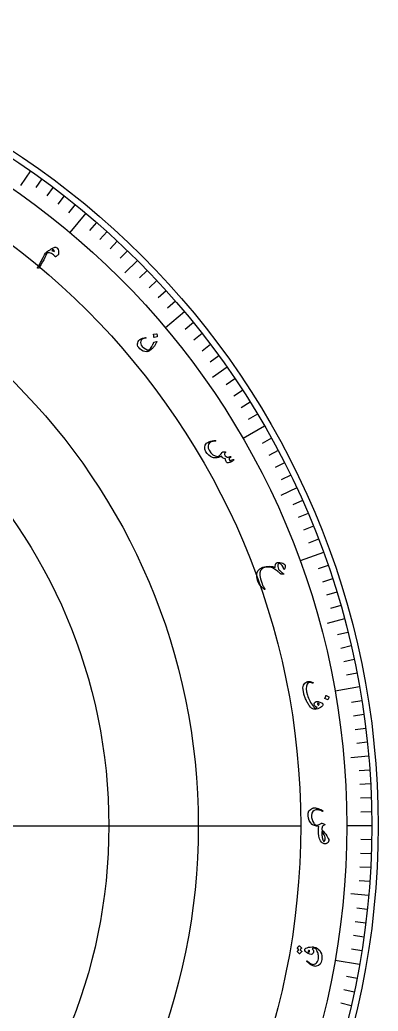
# Model space of a CAD drawing. Header units: millimetres. Extents: x -125 to 125, y -125 to 125.
# Drawn here: x 69.5 to 125, y -28.7 to 125 of the extents above; entities that cross this region are included whole.
import ezdxf

# ---------------------------------------------------------------- set-up
doc = ezdxf.new("R2010")
doc.units = ezdxf.units.MM
for name, color, linetype in [('CUT_OUTER', 1, 'Continuous'), ('ENGRAVE', 7, 'Continuous'), ('ENGRAVE_FINE', 8, 'Continuous'), ('TEXT', 5, 'Continuous')]:
    doc.layers.add(name, color=color, linetype=linetype)

msp = doc.modelspace()

# ---------------------------------------------------------------- linework, layer by layer
at = {"layer": 'CUT_OUTER'}
msp.add_circle((0, 0), 125, dxfattribs=at)
at = {"layer": 'ENGRAVE'}
for points in [[(71.1235, 101.5749), (69.5461, 99.3222)], [(79.7057, 94.9895), (77.2309, 92.0402)], [(87.6812, 87.6812), (85.7367, 85.7367)], [(94.9895, 79.7057), (92.0402, 77.2309)], [(101.5749, 71.1235), (99.3222, 69.5461)], [(107.3872, 62), (104.053, 60.075)], [(112.3822, 52.4047), (109.8898, 51.2425)], [(116.5219, 42.4105), (112.9041, 41.0937)], [(119.7748, 32.0936), (117.1185, 31.3818)], [(122.1162, 21.5324), (118.3247, 20.8638)], [(123.5281, 10.8073), (120.7886, 10.5676)], [(-113, 0), (113, 0)], [(124, 0), (120.15, 0)], [(123.5281, -10.8073), (120.7886, -10.5676)], [(122.1162, -21.5324), (118.3247, -20.8638)]]:
    msp.add_lwpolyline(points, dxfattribs=at)
for radius in [124, 120.15, 113, 83.25]:
    msp.add_circle((0, 0), radius, dxfattribs=at)
at = {"layer": 'ENGRAVE_FINE'}
for points in [[(72.8854, 100.3181), (71.9155, 98.9832)], [(74.6251, 99.0308), (73.6321, 97.7131)], [(76.342, 97.7133), (75.3262, 96.4131)], [(78.0357, 96.3661), (76.9973, 95.0838)], [(81.3513, 93.584), (80.2688, 92.3387)], [(82.9722, 92.15), (81.8681, 90.9238)], [(84.5678, 90.6879), (83.4425, 89.4811)], [(86.1376, 89.1981), (84.9915, 88.0112)], [(89.1981, 86.1376), (88.0112, 84.9915)], [(90.6879, 84.5678), (89.4811, 83.4425)], [(92.15, 82.9722), (90.9238, 81.8681)], [(93.584, 81.3513), (92.3387, 80.2688)], [(96.3661, 78.0357), (95.0838, 76.9973)], [(97.7133, 76.342), (96.4131, 75.3262)], [(99.0308, 74.6251), (97.7131, 73.6321)], [(100.3181, 72.8854), (98.9832, 71.9155)], [(102.8007, 69.3399), (101.4327, 68.4173)], [(103.9952, 67.5352), (102.6113, 66.6366)], [(105.158, 65.71), (103.7587, 64.8356)], [(106.2887, 63.8647), (104.8744, 63.0149)], [(108.4528, 60.1164), (107.0097, 59.3165)], [(109.4855, 58.2145), (108.0286, 57.4398)], [(110.4848, 56.2948), (109.0146, 55.5457)], [(111.4505, 54.358), (109.9675, 53.6347)], [(113.2796, 50.4353), (111.7723, 49.7642)], [(114.1426, 48.4507), (112.6238, 47.806)], [(114.9708, 46.4512), (113.4409, 45.8331)], [(115.764, 44.4376), (114.2236, 43.8463)], [(117.2443, 40.3705), (115.6842, 39.8333)], [(117.931, 38.3181), (116.3618, 37.8082)], [(118.5818, 36.2541), (117.0039, 35.7717)], [(119.1965, 34.179), (117.6104, 33.7242)], [(120.3167, 29.9983), (118.7157, 29.5991)], [(120.8219, 27.8939), (119.2142, 27.5228)], [(121.2903, 25.781), (119.6764, 25.438)], [(121.7218, 23.6603), (120.1021, 23.3455)], [(122.4734, 19.3979), (120.8437, 19.1398)], [(122.7932, 17.2575), (121.1593, 17.0278)], [(123.0757, 15.1118), (121.438, 14.9107)], [(123.3207, 12.9615), (121.6798, 12.7891)], [(123.6979, 8.6498), (122.052, 8.5347)], [(123.8301, 6.4897), (122.1823, 6.4033)], [(123.9245, 4.3275), (122.2755, 4.27)], [(123.9811, 2.1641), (122.3314, 2.1353)], [(123.9811, -2.1641), (122.3314, -2.1353)], [(123.9245, -4.3275), (122.2755, -4.27)], [(123.8301, -6.4897), (122.1823, -6.4033)], [(123.6979, -8.6498), (122.052, -8.5347)], [(123.3207, -12.9615), (121.6798, -12.7891)], [(123.0757, -15.1118), (121.438, -14.9107)], [(122.7932, -17.2575), (121.1593, -17.0278)], [(122.4734, -19.3979), (120.8437, -19.1398)], [(121.7218, -23.6603), (120.1021, -23.3455)], [(121.2903, -25.781), (119.6764, -25.438)], [(120.8219, -27.8939), (119.2142, -27.5228)]]:
    msp.add_lwpolyline(points, dxfattribs=at)
msp.add_circle((0, 0), 97.125, dxfattribs=at)
at = {"layer": 'TEXT'}
for points in [[(74.075, 89.2561), (74.1384, 89.3106), (74.2033, 89.3634), (74.2698, 89.4144), (74.3379, 89.4638), (74.4076, 89.5105), (74.479, 89.5537), (74.5521, 89.5934), (74.627, 89.6295), (74.7734, 89.6859), (74.9025, 89.7173), (75.0143, 89.7235), (75.1086, 89.7048), (75.2214, 89.6393), (75.3129, 89.5282), (75.383, 89.3718), (75.4314, 89.17), (75.4411, 89.1102), (75.449, 89.0503), (75.4549, 88.9903), (75.459, 88.9301), (75.4616, 88.8696), (75.4627, 88.8085), (75.4625, 88.7469), (75.4609, 88.6847), (75.458, 88.6503), (75.4505, 88.6207), (75.4386, 88.5957), (75.4221, 88.5754), (75.3406, 88.5065), (75.2674, 88.4453), (75.2025, 88.3919), (75.1459, 88.3462), (75.0985, 88.3088), (75.0611, 88.2803), (75.0338, 88.2605), (75.0165, 88.2496), (74.9895, 88.2412), (74.965, 88.2426), (74.9429, 88.2538), (74.9232, 88.2747), (74.6555, 88.5746), (74.3695, 88.772), (74.0659, 88.8668), (73.7454, 88.8589), (73.7158, 88.8499), (73.6917, 88.8364), (73.673, 88.8184), (73.6597, 88.7959), (73.5069, 88.4707), (73.3417, 88.1375), (73.1639, 87.796), (72.9737, 87.4464), (72.7043, 86.9871), (72.4893, 86.6741), (72.3291, 86.507), (72.224, 86.4855), (72.2073, 86.5079), (72.2064, 86.5406), (72.2215, 86.5835), (72.2524, 86.6367), (72.324, 86.7416), (72.3955, 86.8533), (72.4669, 86.9718), (72.5382, 87.0972), (72.6096, 87.2287), (72.6815, 87.3658), (72.7537, 87.5083), (72.8263, 87.6565), (73.0695, 88.1534), (73.2744, 88.537), (73.4417, 88.8068), (73.5717, 88.9626), (73.6431, 89.026), (73.7125, 89.0814), (73.7798, 89.1289), (73.8452, 89.1683), (73.9079, 89.2004), (73.9671, 89.2258), (74.0228, 89.2443), (74.075, 89.2561)], [(74.4031, 89.2316), (74.4524, 89.2163), (74.5027, 89.198), (74.5539, 89.1769), (74.6061, 89.1528), (74.6589, 89.126), (74.7122, 89.0967), (74.7659, 89.0649), (74.8201, 89.0306), (74.7954, 89.1402), (74.7647, 89.2236), (74.728, 89.2809), (74.6853, 89.3119), (74.6176, 89.3286), (74.548, 89.3207), (74.4765, 89.2884), (74.4031, 89.2316)], [(90.6827, 75.0552), (90.6434, 74.966), (90.6003, 74.8754), (90.5534, 74.7833), (90.5025, 74.6898), (90.4469, 74.595), (90.3856, 74.499), (90.3187, 74.4017), (90.246, 74.3032), (90.171, 74.2083), (90.093, 74.1186), (90.012, 74.0339), (89.9281, 73.9545), (89.8409, 73.8799), (89.7504, 73.81), (89.6564, 73.7448), (89.5589, 73.6842), (89.4508, 73.6277), (89.344, 73.5839), (89.2385, 73.5527), (89.1343, 73.534), (88.86, 73.5363), (88.5886, 73.6124), (88.3199, 73.7621), (88.0533, 73.9854), (87.8892, 74.1708), (87.7745, 74.3579), (87.7092, 74.547), (87.6934, 74.7383), (87.7267, 74.9209), (87.8021, 75.0919), (87.9197, 75.2512), (88.0796, 75.3987), (88.2736, 75.5262), (88.4823, 75.6227), (88.7056, 75.6881), (88.9436, 75.7221), (88.9745, 75.7216), (88.9972, 75.7149), (89.0115, 75.702), (89.0176, 75.6829), (89.0164, 75.6594), (89.0024, 75.6411), (88.9754, 75.6279), (88.9356, 75.62), (88.6578, 75.5517), (88.4412, 75.4502), (88.2858, 75.3159), (88.1911, 75.1489), (88.1587, 74.964), (88.1895, 74.7683), (88.2832, 74.5617), (88.4399, 74.3437), (88.6721, 74.1164), (88.9223, 73.9497), (89.1911, 73.8436), (89.4785, 73.798), (89.4866, 73.7989), (89.4964, 73.8027), (89.5078, 73.8097), (89.5209, 73.8196), (89.616, 73.9077), (89.7148, 74.0247), (89.8172, 74.1707), (89.9231, 74.3459), (89.9737, 74.4373), (90.0198, 74.5235), (90.0616, 74.6043), (90.0988, 74.6799), (90.1313, 74.7502), (90.1584, 74.8153), (90.1801, 74.8752), (90.1966, 74.9299), (90.2061, 74.9573), (90.2183, 74.9784), (90.2332, 74.9933), (90.2508, 75.002), (90.6446, 75.1255), (90.6711, 75.1283), (90.6863, 75.1176), (90.6901, 75.0932), (90.6827, 75.0552)], [(90.6557, 76.2957), (90.6649, 76.2948), (90.6738, 76.2903), (90.6824, 76.2821), (90.6907, 76.2702), (90.7253, 76.1658), (90.7491, 76.0601), (90.7621, 75.9532), (90.7642, 75.845), (90.7616, 75.8321), (90.756, 75.8227), (90.7474, 75.8169), (90.7359, 75.8145), (90.2771, 75.7515), (90.2641, 75.7525), (90.2548, 75.76), (90.2492, 75.7742), (90.2474, 75.7949), (90.2459, 75.8128), (90.2428, 75.8405), (90.2382, 75.8781), (90.232, 75.9255), (90.2239, 75.9832), (90.2134, 76.0518), (90.2004, 76.1312), (90.185, 76.2214), (90.1841, 76.2344), (90.1867, 76.2434), (90.1926, 76.2484), (90.2019, 76.2494)], [(102.5267, 56.8093), (102.5508, 56.8123), (102.5706, 56.8099), (102.586, 56.802), (102.597, 56.7888), (102.6053, 56.7685), (102.6075, 56.7485), (102.6036, 56.7289), (102.5936, 56.7096), (102.5515, 56.6525), (102.4917, 56.5954), (102.4142, 56.5381), (102.3191, 56.4808), (102.1549, 56.4031), (101.9877, 56.3496), (101.8175, 56.3201), (101.6443, 56.3145), (101.5987, 56.3202), (101.5593, 56.3322), (101.5259, 56.3505), (101.4985, 56.3751), (101.4303, 56.4812), (101.3837, 56.6105), (101.3587, 56.763), (101.3551, 56.9388), (101.1351, 56.9647), (100.9557, 57.0405), (100.8168, 57.1661), (100.718, 57.3419), (100.6202, 57.2937), (100.5245, 57.2502), (100.4311, 57.2112), (100.3399, 57.1767), (100.2504, 57.1465), (100.1619, 57.1202), (100.0746, 57.0978), (99.9884, 57.0793), (99.8261, 57.0579), (99.6631, 57.0609), (99.4994, 57.0882), (99.3351, 57.1398), (99.0141, 57.2959), (98.7357, 57.4954), (98.4995, 57.7386), (98.3051, 58.0258), (98.1527, 58.3887), (98.1157, 58.7258), (98.1945, 59.0378), (98.3895, 59.3249), (98.4765, 59.4005), (98.5898, 59.4725), (98.7293, 59.541), (98.8951, 59.6058), (99.0848, 59.6636), (99.2914, 59.7081), (99.515, 59.7393), (99.7557, 59.757), (99.7718, 59.7565), (99.7855, 59.7523), (99.797, 59.7445), (99.8061, 59.733), (99.8124, 59.7199), (99.8156, 59.7071), (99.8155, 59.6947), (99.8122, 59.6826), (99.8039, 59.6708), (99.7929, 59.662), (99.7795, 59.6562), (99.7635, 59.6534), (99.4467, 59.6243), (99.1988, 59.5791), (99.0199, 59.5179), (98.9098, 59.4413), (98.7232, 59.1787), (98.6432, 58.8945), (98.6696, 58.5884), (98.8021, 58.2601), (99.077, 57.854), (99.3942, 57.5589), (99.7546, 57.3744), (100.1592, 57.3007), (100.3385, 57.4043), (100.5115, 57.5422), (100.6783, 57.7145), (100.8386, 57.9212), (100.8536, 57.9443), (100.8692, 57.9611), (100.8855, 57.9716), (100.9025, 57.9758), (100.9662, 57.9804), (101.0263, 57.9843), (101.0826, 57.9876), (101.1352, 57.9902), (101.1836, 57.9918), (101.2271, 57.9921), (101.2657, 57.9911), (101.2996, 57.9889), (101.3152, 57.9855), (101.3251, 57.9781), (101.329, 57.9666), (101.3272, 57.951), (101.3243, 57.9418), (101.3192, 57.9285), (101.3121, 57.911), (101.303, 57.8894), (101.2914, 57.8641), (101.2771, 57.8358), (101.26, 57.8045), (101.2403, 57.7702), (101.2033, 57.7022), (101.1788, 57.6488), (101.1667, 57.61), (101.1672, 57.5857), (101.2237, 57.4634), (101.3099, 57.3578), (101.4257, 57.2689), (101.5713, 57.1967), (101.6481, 57.1839), (101.7583, 57.1905), (101.902, 57.2166), (102.0792, 57.2621), (102.0961, 57.2664), (102.1126, 57.2659), (102.1287, 57.2609), (102.1446, 57.2511), (102.1571, 57.2406), (102.1659, 57.2288), (102.1711, 57.2157), (102.1725, 57.2012), (102.154, 57.1682), (102.1048, 57.1321), (102.0247, 57.0928), (101.9138, 57.0505), (101.9091, 56.928), (101.9269, 56.81), (101.9672, 56.6965), (102.03, 56.5874), (102.0623, 56.6071), (102.0867, 56.6262), (102.1034, 56.6448), (102.1123, 56.6626), (102.1195, 56.6815), (102.1293, 56.6958), (102.1416, 56.7056), (102.1563, 56.7108)], [(110.5153, 40.5189), (110.5641, 40.4495), (110.5935, 40.3653), (110.6034, 40.2664), (110.5939, 40.1529), (110.5826, 40.0927), (110.5696, 40.0365), (110.5547, 39.9841), (110.5381, 39.9356), (110.52, 39.8912), (110.5008, 39.8508), (110.4805, 39.8145), (110.459, 39.7824), (110.4356, 39.7577), (110.4159, 39.7572), (110.3999, 39.7808), (110.3874, 39.8286), (110.3007, 40.1285), (110.1387, 40.3767), (109.9016, 40.5725), (109.5899, 40.7157), (109.5728, 40.7165), (109.5574, 40.7105), (109.544, 40.6976), (109.5325, 40.6777), (109.4657, 40.4513), (109.4486, 40.227), (109.4813, 40.0048), (109.5636, 39.7843), (109.586, 39.7474), (109.6234, 39.7028), (109.6759, 39.6506), (109.7435, 39.5907), (109.875, 39.4846), (109.9909, 39.3906), (110.0914, 39.3088), (110.1765, 39.2393), (110.2462, 39.1821), (110.3004, 39.1373), (110.3393, 39.1049), (110.3627, 39.085), (110.3867, 39.0532), (110.3835, 39.0303), (110.3531, 39.0165), (110.2956, 39.0117), (110.1389, 39.0157), (110.0197, 39.0254), (109.9383, 39.0408), (109.8945, 39.0619), (109.8112, 39.1454), (109.7182, 39.2318), (109.6154, 39.3212), (109.5029, 39.4134), (109.3807, 39.5084), (109.2487, 39.6062), (109.107, 39.7067), (108.9556, 39.81), (108.6036, 39.9985), (108.2334, 40.1024), (107.8452, 40.1219), (107.4392, 40.0577), (107.2323, 39.9847), (107.0533, 39.8814), (106.9019, 39.748), (106.7781, 39.5847), (106.6558, 39.2472), (106.6458, 38.8146), (106.747, 38.286), (106.9577, 37.6602), (106.9976, 37.5661), (107.0425, 37.4653), (107.0924, 37.3579), (107.1471, 37.2439), (107.2069, 37.1236), (107.272, 36.9975), (107.3424, 36.8654), (107.418, 36.7274), (107.4294, 36.703), (107.4343, 36.6837), (107.4326, 36.6695), (107.4245, 36.6604), (107.367, 36.667), (107.2597, 36.7357), (107.1023, 36.8661), (106.8948, 37.0579), (106.776, 37.1767), (106.6809, 37.2836), (106.6097, 37.3789), (106.5622, 37.4625), (106.4193, 37.7855), (106.3084, 38.0851), (106.2295, 38.3617), (106.1828, 38.6154), (106.1906, 39.1299), (106.3494, 39.5493), (106.6604, 39.8739), (107.1247, 40.103), (107.6517, 40.2384), (108.1454, 40.28), (108.6058, 40.2273), (109.0326, 40.0796), (109.0463, 40.2832), (109.0729, 40.4547), (109.1127, 40.5942), (109.1657, 40.7014), (109.1908, 40.7346), (109.2215, 40.7623), (109.2576, 40.7844), (109.2993, 40.801), (109.4186, 40.8265), (109.5352, 40.8406), (109.6492, 40.8433), (109.7605, 40.8345), (109.995, 40.7887), (110.199, 40.7209), (110.3725, 40.6309), (110.5153, 40.5189)], [(116.4156, 18.9089), (116.4397, 18.8071), (116.417, 18.6984), (116.3476, 18.583), (116.2314, 18.461), (116.0736, 18.3438), (115.8792, 18.2429), (115.6483, 18.1582), (115.3809, 18.0897), (115.2828, 18.0714), (115.1903, 18.0638), (115.1033, 18.0668), (115.0218, 18.0805), (114.8529, 18.1473), (114.6839, 18.2595), (114.5146, 18.4169), (114.3449, 18.6194), (114.2624, 18.7357), (114.1825, 18.8564), (114.1053, 18.9817), (114.0308, 19.1116), (113.9589, 19.2463), (113.8896, 19.3861), (113.8227, 19.5312), (113.7584, 19.6815), (113.6975, 19.8329), (113.6412, 19.9815), (113.5895, 20.1272), (113.5423, 20.27), (113.4999, 20.4105), (113.4626, 20.5489), (113.4305, 20.6852), (113.4034, 20.8196), (113.3448, 21.3901), (113.4141, 21.8312), (113.6128, 22.1438), (113.942, 22.3277), (114.023, 22.3472), (114.117, 22.3607), (114.224, 22.3682), (114.344, 22.3696), (114.4781, 22.3599), (114.6109, 22.336), (114.7425, 22.2979), (114.873, 22.2456), (114.8884, 22.237), (114.9004, 22.2258), (114.909, 22.2119), (114.9142, 22.1954), (114.9151, 22.1787), (114.911, 22.1643), (114.9018, 22.1523), (114.8876, 22.1426), (114.8711, 22.1362), (114.8551, 22.1337), (114.8397, 22.1354), (114.8248, 22.1411), (114.529, 22.2264), (114.2902, 22.2275), (114.1085, 22.1448), (113.9835, 21.9789), (113.8834, 21.6475), (113.8613, 21.2525), (113.9165, 20.7933), (114.0484, 20.269), (114.1232, 20.0419), (114.2091, 19.8162), (114.306, 19.592), (114.414, 19.369), (114.5331, 19.1476), (114.6631, 18.9279), (114.8041, 18.71), (114.9561, 18.4938), (115.0478, 18.3803), (115.1403, 18.2981), (115.2335, 18.2474), (115.3277, 18.2282), (115.386, 18.2558), (115.4377, 18.2929), (115.4825, 18.3394), (115.5207, 18.3954), (115.522, 18.4015), (115.5174, 18.408), (115.5068, 18.4148), (115.4903, 18.4221), (115.3607, 18.4769), (115.2589, 18.5452), (115.1849, 18.627), (115.1387, 18.7225), (115.1062, 18.9053), (115.1364, 19.0553), (115.2294, 19.1725), (115.3854, 19.257), (115.5316, 19.2804), (115.7183, 19.2611), (115.9454, 19.1988), (116.213, 19.0931), (116.2807, 19.0568), (116.3371, 19.0141), (116.382, 18.9647), (116.4156, 18.9089)], [(117.3523, 20.0084), (117.3598, 20.003), (117.3652, 19.9945), (117.3684, 19.983), (117.3696, 19.9685), (117.3467, 19.8604), (117.3138, 19.7568), (117.271, 19.6576), (117.2181, 19.5629), (117.2093, 19.553), (117.1997, 19.5478), (117.1894, 19.547), (117.1783, 19.5509), (116.7504, 19.7299), (116.7397, 19.7374), (116.7355, 19.7487), (116.7379, 19.7637), (116.7468, 19.7825), (116.7545, 19.7988), (116.7658, 19.8244), (116.7809, 19.8593), (116.7995, 19.9035), (116.8217, 19.9576), (116.8473, 20.0224), (116.8762, 20.0977), (116.9085, 20.1838), (116.9144, 20.1954), (116.9211, 20.202), (116.9287, 20.2033), (116.9373, 20.1994)], [(115.7065, 18.7357), (115.7325, 18.7205), (115.7563, 18.7188), (115.7779, 18.7305), (115.7974, 18.7557), (115.8386, 18.8521), (115.8394, 18.9314), (115.7998, 18.9935), (115.7198, 19.0384), (115.697, 19.0422), (115.6776, 19.0407), (115.6617, 19.0338), (115.6494, 19.0216), (115.616, 18.9423), (115.6143, 18.8683), (115.6445, 18.7994), (115.7065, 18.7357)], [(117.3467, -2.2552), (117.3166, -2.4363), (117.2288, -2.5887), (117.0834, -2.7122), (116.8805, -2.8067), (116.8035, -2.8159), (116.7179, -2.8054), (116.6238, -2.7753), (116.521, -2.7257), (116.4223, -2.6691), (116.3402, -2.6181), (116.2748, -2.5728), (116.226, -2.533), (116.0449, -2.3036), (115.906, -1.996), (115.8088, -1.61), (115.7524, -1.1456), (115.7413, -0.8665), (115.7488, -0.5997), (115.775, -0.3452), (115.82, -0.1028), (115.4416, -0.0455), (115.1374, 0.0281), (114.9074, 0.1179), (114.7514, 0.2241), (114.5102, 0.5018), (114.3293, 0.8169), (114.2085, 1.1696), (114.1474, 1.5604), (114.1607, 1.9726), (114.2755, 2.304), (114.4925, 2.5553), (114.8121, 2.7265), (114.862, 2.7417), (114.9141, 2.7544), (114.9685, 2.7647), (115.0253, 2.7724), (115.0841, 2.777), (115.1446, 2.7778), (115.2067, 2.7749), (115.2706, 2.7681), (115.3838, 2.7529), (115.4954, 2.7324), (115.6056, 2.7068), (115.7142, 2.676), (115.821, 2.6402), (115.9257, 2.5998), (116.0282, 2.5548), (116.1285, 2.5051), (116.1693, 2.4829), (116.2081, 2.461), (116.2451, 2.4394), (116.28, 2.418), (116.313, 2.3972), (116.3441, 2.3774), (116.3732, 2.3584), (116.4003, 2.3404), (116.4158, 2.3275), (116.4254, 2.3138), (116.4292, 2.2993), (116.4273, 2.2841), (116.4215, 2.2678), (116.4136, 2.2554), (116.4038, 2.2468), (116.392, 2.242), (116.3784, 2.2405), (116.3636, 2.2415), (116.3474, 2.2451), (116.3298, 2.2512), (116.272, 2.2878), (116.2084, 2.3223), (116.139, 2.3548), (116.0639, 2.3852), (115.8719, 2.4481), (115.6914, 2.4854), (115.5224, 2.4971), (115.3649, 2.4835), (115.0673, 2.3816), (114.8531, 2.2035), (114.7218, 1.9492), (114.6731, 1.6184), (114.6923, 1.2999), (114.7564, 0.9906), (114.8653, 0.6901), (115.0193, 0.3981), (115.0831, 0.3099), (115.1604, 0.2338), (115.2512, 0.1697), (115.3554, 0.1177), (115.3699, 0.1117), (115.3877, 0.1088), (115.4087, 0.1092), (115.4328, 0.1127), (115.6638, 0.1582), (115.8662, 0.2173), (116.0403, 0.29), (116.1858, 0.3764), (116.2126, 0.3936), (116.2361, 0.4037), (116.2564, 0.4066), (116.2735, 0.4025), (116.6972, 0.2434), (116.7291, 0.2205), (116.7424, 0.1982), (116.737, 0.1765), (116.7128, 0.1554), (116.3877, -0.0362), (116.3393, -0.1384), (116.3023, -0.2697), (116.2766, -0.4299), (116.2622, -0.6192), (116.4798, -0.8455), (116.6809, -1.0732), (116.8653, -1.3022), (117.0332, -1.5323), (117.1724, -1.7525), (117.2709, -1.9466), (117.329, -2.1143), (117.3467, -2.2552)], [(116.5778, -2.4941), (116.7017, -2.3377), (116.7778, -2.173), (116.8061, -2.0002), (116.7865, -1.8193), (116.7207, -1.6227), (116.6103, -1.3973), (116.4554, -1.1435), (116.2555, -0.8616), (116.249, -1.3714), (116.3001, -1.8131), (116.4095, -2.1872), (116.5778, -2.4941)], [(112.4789, -18.9875), (112.4736, -18.9802), (112.4713, -18.9708), (112.4719, -18.9593), (112.4755, -18.9458), (112.5025, -18.8998), (112.5312, -18.8557), (112.5615, -18.8135), (112.5934, -18.7731), (112.6274, -18.7342), (112.6637, -18.6968), (112.7024, -18.6606), (112.7434, -18.6258), (112.7552, -18.6197), (112.7669, -18.6181), (112.7785, -18.621), (112.7901, -18.6284), (113.137, -18.9334), (113.141, -18.9408), (113.1394, -18.9505), (113.1321, -18.9625), (113.1193, -18.9768), (113.108, -18.9862), (113.0922, -19.002), (113.0716, -19.024), (113.0464, -19.0523), (113.0161, -19.0872), (112.9805, -19.1289), (112.9394, -19.1773), (112.8928, -19.2326), (113.1603, -19.4746), (113.168, -19.485), (113.1683, -19.4966), (113.1612, -19.5096), (113.1466, -19.5239), (113.134, -19.5363), (113.1149, -19.5559), (113.0893, -19.5828), (113.0572, -19.617), (113.0184, -19.6591), (112.9729, -19.7096), (112.9207, -19.7686), (112.8617, -19.836), (112.8527, -19.8425), (112.8445, -19.8446), (112.837, -19.8423), (112.8303, -19.8357), (112.502, -19.5258), (112.4967, -19.5185), (112.4944, -19.5091), (112.4951, -19.4976), (112.4987, -19.4841), (112.5198, -19.4447), (112.5429, -19.4069), (112.5679, -19.3707), (112.595, -19.3361), (112.6237, -19.3031), (112.6538, -19.2716), (112.6853, -19.2416), (112.7181, -19.2131)], [(113.624, -19.1808), (113.6412, -19.1351), (113.6775, -19.0886), (113.7328, -19.0415), (113.8072, -18.9936), (114.0017, -18.9019), (114.2256, -18.8368), (114.4791, -18.7984), (114.7621, -18.7867), (114.9084, -18.7936), (115.0545, -18.8136), (115.2005, -18.8467), (115.3462, -18.8928), (115.5765, -19.0076), (115.7754, -19.161), (115.943, -19.3533), (116.0788, -19.5846), (116.1947, -19.879), (116.2663, -20.1645), (116.2937, -20.4409), (116.2769, -20.7077), (116.1701, -21.1337), (115.9889, -21.4566), (115.7341, -21.6758), (115.4065, -21.7915), (115.301, -21.7987), (115.19, -21.7903), (115.0734, -21.7663), (114.9512, -21.7266), (114.8189, -21.6752), (114.6883, -21.6137), (114.5591, -21.542), (114.4316, -21.4601), (114.3053, -21.3692), (114.1803, -21.2701), (114.0563, -21.1629), (113.9335, -21.0476), (113.921, -21.0319), (113.9143, -21.0166), (113.9134, -21.0018), (113.9184, -20.9873), (113.927, -20.9723), (113.9364, -20.9606), (113.9464, -20.9523), (113.9572, -20.9474), (113.9718, -20.9449), (113.9873, -20.9477), (114.0038, -20.956), (114.0213, -20.9697), (114.2296, -21.1619), (114.4244, -21.309), (114.6059, -21.4106), (114.7743, -21.4664), (114.9379, -21.4832), (115.0948, -21.4656), (115.2449, -21.4135), (115.3882, -21.327), (115.5178, -21.2025), (115.6204, -21.041), (115.696, -20.8427), (115.7443, -20.6075), (115.7588, -20.4443), (115.76, -20.2812), (115.7479, -20.1181), (115.7224, -19.9552), (115.6832, -19.7927), (115.6299, -19.6309), (115.5626, -19.47), (115.4812, -19.3099), (115.4014, -19.1827), (115.3184, -19.0854), (115.2325, -19.018), (115.1435, -18.9803), (115.054, -18.9679), (114.9664, -18.976), (114.8806, -19.0048), (114.7965, -19.054), (114.9059, -19.2336), (114.9598, -19.4076), (114.9581, -19.5756), (114.901, -19.7374), (114.7746, -19.8894), (114.6048, -19.951), (114.3917, -19.9224), (114.1352, -19.8041), (113.8928, -19.6426), (113.7267, -19.485), (113.6372, -19.3312), (113.624, -19.1808)], [(114.3256, -19.2731), (114.2633, -19.3161), (114.2168, -19.3591), (114.1859, -19.402), (114.1708, -19.4451), (114.171, -19.4839), (114.1847, -19.5244), (114.2119, -19.5665), (114.2525, -19.6103), (114.2903, -19.5806), (114.3213, -19.5451), (114.3453, -19.5039), (114.3625, -19.4568), (114.3679, -19.4114), (114.3636, -19.3657), (114.3494, -19.3195), (114.3256, -19.2731)]]:
    msp.add_lwpolyline(points, close=True, dxfattribs=at)

doc.saveas('drawing.dxf')
